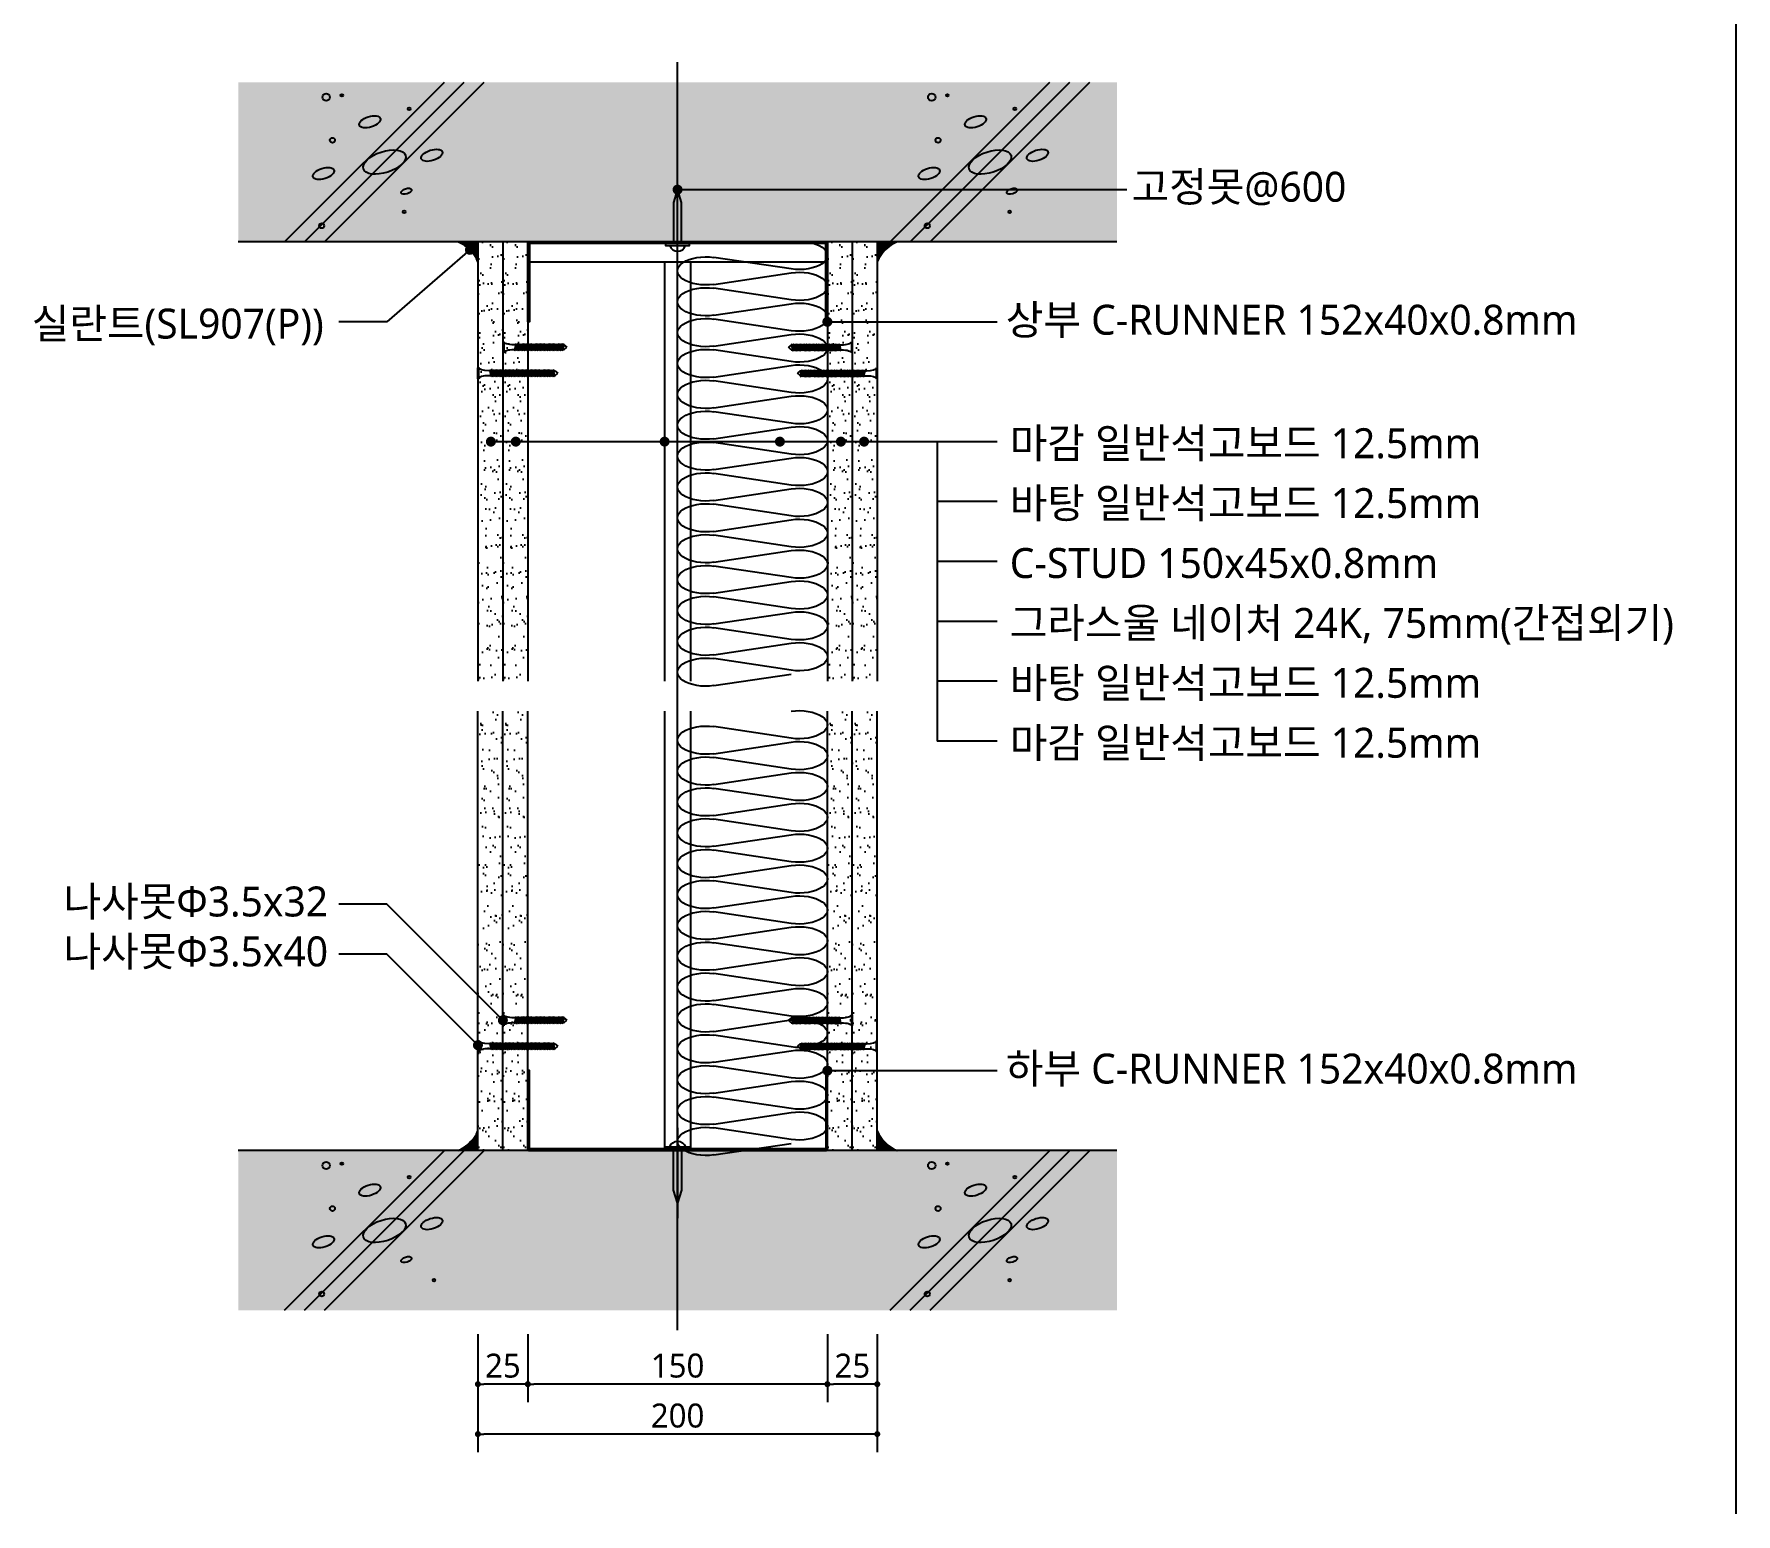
# Model space of a CAD drawing. Header units: millimetres. Extents: x 100 to 12387, y 55 to 2825.
# Drawn here: x 1910 to 2763, y 55 to 796 of the extents above; entities that cross this region are included whole.
import ezdxf
from ezdxf.enums import TextEntityAlignment as Align

# ---------------------------------------------------------------- set-up
doc = ezdxf.new("R2010")
doc.units = ezdxf.units.MM
doc.header["$LTSCALE"] = 1000
doc.linetypes.add('CCEN', pattern=[35, 30, -2, 1, -2])
doc.linetypes.add('HID', pattern=[2.3, 1.5, -0.8])
doc.layers.get('DEFPOINTS').update_dxf_attribs({"color": 161})
for name, color, linetype in [('CEN', 1, 'CCEN'), ('DIM', 7, 'Continuous'), ('HATCH', 8, 'Continuous'), ('SEALANT', 8, 'Continuous'), ('TEXT', 7, 'Continuous'), ('경량철골', 2, 'Continuous'), ('경량철골1', 8, 'Continuous'), ('고정못', 8, 'Continuous'), ('나사못32', 8, 'Continuous'), ('나사못40', 8, 'Continuous'), ('단열재', 9, 'Continuous'), ('석고보드', 4, 'Continuous'), ('슬라브', 7, 'Continuous'), ('지시선', 1, 'Continuous')]:
    doc.layers.add(name, color=color, linetype=linetype)
doc.styles.add('맑은고딕', font='malgun_0.ttf')
doc.dimstyles.new('kcc', dxfattribs={"dimscale": 5, "dimtxt": 2, "dimasz": 2, "dimexe": 1.5, "dimexo": 2, "dimgap": 0.5, "dimtad": 1, "dimdec": 1, "dimrnd": 1.38778e-17, "dimzin": 12, "dimdsep": 46, "dimtxsty": '맑은고딕', "dimblk": 'DOT', "dimcen": 1, "dimdle": 1, "dimclrd": 1, "dimclre": 1, "dimclrt": 7, "dimazin": 0, "dimtfac": 3, "dimtdec": 1, "dimtix": 1, "dimtmove": 2, "dimatfit": 2, "dimldrblk": 'DOT', "dimfxl": 1, "dimtolj": 1, "dimtzin": 1, "dimlwd": -1, "dimlwe": -1, "dimarcsym": 0})

# ---------------------------------------------------------------- blocks, each defined once
blk = doc.blocks.new('_Dot')
at = {"color": 0, "linetype": 'ByBlock', "lineweight": -2}
blk.add_line((-0.5, 0), (-1, 0), dxfattribs=at)
at = {"color": 0, "linetype": 'ByBlock', "const_width": 0.5}
blk.add_lwpolyline([(-0.25, 0, 1), (0.25, 0, 1)], format="xyb", close=True, dxfattribs=at)
blk = doc.blocks.new('*D269')
at = {"layer": 'DEFPOINTS', "color": 0, "transparency": 16777216}
for p in [(2307.5, 157), (2332.5, 157), (2307.5, 120)]:
    blk.add_point(p, dxfattribs=at)
at = {"layer": 'DIM', "color": 1, "transparency": 16777216}
for p, q in [((2307.5, 145), (2307.5, 111)), ((2332.5, 145), (2332.5, 111)), ((2329.5, 120), (2310.5, 120))]:
    blk.add_line(p, q, dxfattribs=at)
at = {"layer": 'DIM', "color": 1, "transparency": 16777216, "xscale": 2.999999999999998, "yscale": 2.999999999999998, "zscale": 2.999999999999998, "rotation": 180}
blk.add_blockref('_Dot', (2307.5, 120), dxfattribs=at)
at = {"layer": 'DIM', "color": 1, "transparency": 16777216, "xscale": 2.999999999999998, "yscale": 2.999999999999998, "zscale": 2.999999999999998}
blk.add_blockref('_Dot', (2332.5, 120), dxfattribs=at)
at = {"layer": 'DIM', "color": 7, "transparency": 16777216, "insert": (2320, 129.2), "char_height": 12, "attachment_point": 5, "style": '맑은고딕'}
blk.add_mtext('\\A1;25', dxfattribs=at)
blk = doc.blocks.new('*D270')
at = {"layer": 'DEFPOINTS', "color": 0, "transparency": 16777216}
for p in [(2157.5, 157), (2307.5, 157), (2157.5, 120)]:
    blk.add_point(p, dxfattribs=at)
at = {"layer": 'DIM', "color": 1, "transparency": 16777216}
for p, q in [((2157.5, 145), (2157.5, 111)), ((2307.5, 145), (2307.5, 111)), ((2304.5, 120), (2160.5, 120))]:
    blk.add_line(p, q, dxfattribs=at)
at = {"layer": 'DIM', "color": 1, "transparency": 16777216, "xscale": 2.999999999999998, "yscale": 2.999999999999998, "zscale": 2.999999999999998, "rotation": 180}
blk.add_blockref('_Dot', (2157.5, 120), dxfattribs=at)
at = {"layer": 'DIM', "color": 1, "transparency": 16777216, "xscale": 2.999999999999998, "yscale": 2.999999999999998, "zscale": 2.999999999999998}
blk.add_blockref('_Dot', (2307.5, 120), dxfattribs=at)
at = {"layer": 'DIM', "color": 7, "transparency": 16777216, "insert": (2232.5, 129.23), "char_height": 12, "attachment_point": 5, "style": '맑은고딕'}
blk.add_mtext('\\A1;150', dxfattribs=at)
blk = doc.blocks.new('*D271')
at = {"layer": 'DEFPOINTS', "color": 0, "transparency": 16777216}
for p in [(2132.5, 157), (2157.5, 157), (2132.5, 120)]:
    blk.add_point(p, dxfattribs=at)
at = {"layer": 'DIM', "color": 1, "transparency": 16777216}
for p, q in [((2132.5, 145), (2132.5, 111)), ((2157.5, 145), (2157.5, 111)), ((2154.5, 120), (2135.5, 120))]:
    blk.add_line(p, q, dxfattribs=at)
at = {"layer": 'DIM', "color": 1, "transparency": 16777216, "xscale": 2.999999999999998, "yscale": 2.999999999999998, "zscale": 2.999999999999998, "rotation": 180}
blk.add_blockref('_Dot', (2132.5, 120), dxfattribs=at)
at = {"layer": 'DIM', "color": 1, "transparency": 16777216, "xscale": 2.999999999999998, "yscale": 2.999999999999998, "zscale": 2.999999999999998}
blk.add_blockref('_Dot', (2157.5, 120), dxfattribs=at)
at = {"layer": 'DIM', "color": 7, "transparency": 16777216, "insert": (2145, 129.2), "char_height": 12, "attachment_point": 5, "style": '맑은고딕'}
blk.add_mtext('\\A1;25', dxfattribs=at)
blk = doc.blocks.new('*D272')
at = {"layer": 'DEFPOINTS', "color": 0, "transparency": 16777216}
for p in [(2132.5, 157), (2332.5, 157), (2132.5, 95)]:
    blk.add_point(p, dxfattribs=at)
at = {"layer": 'DIM', "color": 1, "transparency": 16777216}
for p, q in [((2132.5, 145), (2132.5, 86)), ((2332.5, 145), (2332.5, 86)), ((2329.5, 95), (2135.5, 95))]:
    blk.add_line(p, q, dxfattribs=at)
at = {"layer": 'DIM', "color": 1, "transparency": 16777216, "xscale": 2.999999999999998, "yscale": 2.999999999999998, "zscale": 2.999999999999998, "rotation": 180}
blk.add_blockref('_Dot', (2132.5, 95), dxfattribs=at)
at = {"layer": 'DIM', "color": 1, "transparency": 16777216, "xscale": 2.999999999999998, "yscale": 2.999999999999998, "zscale": 2.999999999999998}
blk.add_blockref('_Dot', (2332.5, 95), dxfattribs=at)
at = {"layer": 'DIM', "color": 7, "transparency": 16777216, "insert": (2232.5, 104.2), "char_height": 12, "attachment_point": 5, "style": '맑은고딕'}
blk.add_mtext('\\A1;200', dxfattribs=at)
blk = doc.blocks.new('HILTI고정못')
at = {"layer": '고정못'}
blk.add_line((0, 10.57), (0, -34.6), dxfattribs=at)
blk.add_lwpolyline([(-6, 0), (6, 0), (6, 1), (-6, 1)], close=True, dxfattribs=at)
at = {"layer": '고정못', "linetype": 'HID'}
blk.add_lwpolyline([(-2, 0), (-2, -20.58), (0, -27), (2, -20.58), (2, 0)], dxfattribs=at)
at = {"layer": '고정못'}
blk.add_arc((0, -0.21), 4.08, 17.20176, 162.79824, dxfattribs=at)
blk = doc.blocks.new('kcc나사못40')
at = {"layer": '나사못40'}
for p, q in [((1.5, 38.5), (1, 38.2)), ((1, 38.2), (1.5, 37.9)), ((1.5, 37.2), (1, 36.9)), ((1, 36.9), (1.5, 36.6)), ((1.5, 35.9), (1, 35.6)), ((1, 35.6), (1.5, 35.3)), ((1.5, 34.6), (1, 34.3)), ((1, 34.3), (1.5, 34)), ((1.5, 38.5), (2.75, 40)), ((1.5, 38.5), (4, 37.9)), ((1.5, 37.9), (4, 37.3)), ((1.5, 37.9), (1.5, 37.2)), ((1.5, 37.9), (4, 37.9)), ((1.5, 37.2), (4, 36.6)), ((1.5, 36.6), (4, 36)), ((1.5, 36.6), (1.5, 35.9)), ((1.5, 36.6), (4, 36.6)), ((1.5, 35.9), (4, 35.3)), ((1.5, 35.3), (4, 34.7)), ((1.5, 35.3), (1.5, 34.6)), ((1.5, 35.3), (4, 35.3)), ((1.5, 34.6), (4, 34)), ((4, 38.6), (2.75, 40)), ((4, 38.6), (4, 37.9)), ((4, 37.9), (4.5, 37.6)), ((4.5, 37.6), (4, 37.3)), ((4, 37.3), (4, 36.6)), ((4, 36.6), (4.5, 36.3)), ((4.5, 36.3), (4, 36)), ((4, 36), (4, 35.3)), ((4, 35.3), (4.5, 35)), ((4.5, 35), (4, 34.7)), ((4, 34.7), (4, 34)), ((1.5, 33.3), (1, 33)), ((1, 33), (1.5, 32.7)), ((1.5, 32), (1, 31.7)), ((1, 31.7), (1.5, 31.4)), ((1.5, 30.7), (1, 30.4)), ((1, 30.4), (1.5, 30.1)), ((1.5, 29.4), (1, 29.1)), ((1, 29.1), (1.5, 28.8)), ((1.5, 28.1), (1, 27.8)), ((1, 27.8), (1.5, 27.5)), ((1.5, 26.8), (1, 26.5)), ((1, 26.5), (1.5, 26.2)), ((1.5, 34), (1.5, 33.3)), ((1.5, 34), (4, 33.4)), ((1.5, 34), (4, 34)), ((1.5, 33.3), (4, 32.7)), ((1.5, 32.7), (4, 32.1)), ((1.5, 32.7), (1.5, 32)), ((1.5, 32.7), (4, 32.7)), ((1.5, 32), (4, 31.4)), ((1.5, 31.4), (1.5, 30.7)), ((1.5, 31.4), (4, 30.8)), ((1.5, 31.4), (4, 31.4)), ((1.5, 30.7), (4, 30.1)), ((1.5, 30.1), (4, 29.5)), ((1.5, 30.1), (1.5, 29.4)), ((1.5, 30.1), (4, 30.1)), ((1.5, 29.4), (4, 28.8)), ((1.5, 28.8), (1.5, 28.1)), ((1.5, 28.8), (4, 28.2)), ((1.5, 28.8), (4, 28.8)), ((1.5, 28.1), (4, 27.5)), ((1.5, 27.5), (4, 26.9)), ((1.5, 27.5), (1.5, 26.8)), ((1.5, 27.5), (4, 27.5)), ((1.5, 26.8), (4, 26.2)), ((1.5, 26.2), (1.5, 25.5)), ((1.5, 26.2), (4, 25.6)), ((1.5, 26.2), (4, 26.2)), ((4, 34), (4.5, 33.7)), ((4.5, 33.7), (4, 33.4)), ((4, 33.4), (4, 32.7)), ((4, 32.7), (4.5, 32.4)), ((4.5, 32.4), (4, 32.1)), ((4, 32.1), (4, 31.4)), ((4, 31.4), (4.5, 31.1)), ((4.5, 31.1), (4, 30.8)), ((4, 30.8), (4, 30.1)), ((4, 30.1), (4.5, 29.8)), ((4.5, 29.8), (4, 29.5)), ((4, 29.5), (4, 28.8)), ((4, 28.8), (4.5, 28.5)), ((4.5, 28.5), (4, 28.2)), ((4, 28.2), (4, 27.5)), ((4, 27.5), (4.5, 27.2)), ((4.5, 27.2), (4, 26.9)), ((4, 26.9), (4, 26.2)), ((4, 26.2), (4.5, 25.9)), ((4.5, 25.9), (4, 25.6)), ((4, 25.6), (4, 24.9)), ((1.5, 25.5), (1, 25.2)), ((1, 25.2), (1.5, 24.9)), ((1.5, 24.2), (1, 23.9)), ((1, 23.9), (1.5, 23.6)), ((1.5, 22.9), (1, 22.6)), ((1, 22.6), (1.5, 22.3)), ((1.5, 21.6), (1, 21.3)), ((1, 21.3), (1.5, 21)), ((1.5, 20.3), (1, 20)), ((1, 20), (1.5, 19.7)), ((1.5, 19), (1, 18.7)), ((1, 18.7), (1.5, 18.4)), ((1.5, 17.7), (1, 17.4)), ((1, 17.4), (1.5, 17.1)), ((1.5, 25.5), (4, 24.9)), ((1.5, 24.9), (4, 24.3)), ((1.5, 24.9), (1.5, 24.2)), ((1.5, 24.9), (4, 24.9)), ((1.5, 24.2), (4, 23.6)), ((1.5, 23.6), (1.5, 22.9)), ((1.5, 23.6), (4, 23)), ((1.5, 23.6), (4, 23.6)), ((1.5, 22.9), (4, 22.3)), ((1.5, 22.3), (4, 21.7)), ((1.5, 22.3), (1.5, 21.6)), ((1.5, 22.3), (4, 22.3)), ((1.5, 21.6), (4, 21)), ((1.5, 21), (1.5, 20.3)), ((1.5, 21), (4, 20.4)), ((1.5, 21), (4, 21)), ((1.5, 20.3), (4, 19.7)), ((1.5, 19.7), (4, 19.1)), ((1.5, 19.7), (1.5, 19)), ((1.5, 19.7), (4, 19.7)), ((1.5, 19), (4, 18.4)), ((1.5, 18.4), (1.5, 17.7)), ((1.5, 18.4), (4, 17.8)), ((1.5, 18.4), (4, 18.4)), ((1.5, 17.7), (4, 17.1)), ((1.5, 17.1), (4, 16.5)), ((1.5, 17.1), (1.5, 16.4)), ((1.5, 17.1), (4, 17.1)), ((4, 24.9), (4.5, 24.6)), ((4.5, 24.6), (4, 24.3)), ((4, 24.3), (4, 23.6)), ((4, 23.6), (4.5, 23.3)), ((4.5, 23.3), (4, 23)), ((4, 23), (4, 22.3)), ((4, 22.3), (4.5, 22)), ((4.5, 22), (4, 21.7)), ((4, 21.7), (4, 21)), ((4, 21), (4.5, 20.7)), ((4.5, 20.7), (4, 20.4)), ((4, 20.4), (4, 19.7)), ((4, 19.7), (4.5, 19.4)), ((4.5, 19.4), (4, 19.1)), ((4, 19.1), (4, 18.4)), ((4, 18.4), (4.5, 18.1)), ((4.5, 18.1), (4, 17.8)), ((4, 17.8), (4, 17.1)), ((4, 17.1), (4.5, 16.8)), ((1.5, 16.4), (1, 16.1)), ((1, 16.1), (1.5, 15.8)), ((1.5, 15.1), (1, 14.8)), ((1, 14.8), (1.5, 14.5)), ((1.5, 13.8), (1, 13.5)), ((1, 13.5), (1.5, 13.2)), ((1.5, 12.5), (1, 12.2)), ((1, 12.2), (1.5, 11.9)), ((1.5, 11.2), (1, 10.9)), ((1, 10.9), (1.5, 10.6)), ((1.5, 9.9), (1, 9.6)), ((1, 9.6), (1.5, 9.3)), ((1.5, 8.6), (1, 8.3)), ((1.5, 16.4), (4, 15.8)), ((1.5, 15.8), (1.5, 15.1)), ((1.5, 15.8), (4, 15.2)), ((1.5, 15.8), (4, 15.8)), ((1.5, 15.1), (4, 14.5)), ((1.5, 14.5), (4, 13.9)), ((1.5, 14.5), (1.5, 13.8)), ((1.5, 14.5), (4, 14.5)), ((1.5, 13.8), (4, 13.2)), ((1.5, 13.2), (1.5, 12.5)), ((1.5, 13.2), (4, 12.6)), ((1.5, 13.2), (4, 13.2)), ((1.5, 12.5), (4, 11.9)), ((1.5, 11.9), (4, 11.3)), ((1.5, 11.9), (1.5, 11.2)), ((1.5, 11.9), (4, 11.9)), ((1.5, 11.2), (4, 10.6)), ((1.5, 10.6), (1.5, 9.9)), ((1.5, 10.6), (4, 10)), ((1.5, 10.6), (4, 10.6)), ((1.5, 9.9), (4, 9.3)), ((1.5, 9.3), (4, 8.7)), ((1.5, 9.3), (1.5, 8.6)), ((1.5, 9.3), (4, 9.3)), ((1.5, 8.6), (4, 8)), ((4.5, 16.8), (4, 16.5)), ((4, 16.5), (4, 15.8)), ((4, 15.8), (4.5, 15.5)), ((4.5, 15.5), (4, 15.2)), ((4, 15.2), (4, 14.5)), ((4, 14.5), (4.5, 14.2)), ((4.5, 14.2), (4, 13.9)), ((4, 13.9), (4, 13.2)), ((4, 13.2), (4.5, 12.9)), ((4.5, 12.9), (4, 12.6)), ((4, 12.6), (4, 11.9)), ((4, 11.9), (4.5, 11.6)), ((4.5, 11.6), (4, 11.3)), ((4, 11.3), (4, 10.6)), ((4, 10.6), (4.5, 10.3)), ((4.5, 10.3), (4, 10)), ((4, 10), (4, 9.3)), ((4, 9.3), (4.5, 9)), ((4.5, 9), (4, 8.7)), ((4, 8.7), (4, 8)), ((0, 0.4), (5.5, 0.4)), ((0, 0), (0, 0.4)), ((1, 8.3), (1.5, 8)), ((1.5, 7.3), (1, 7)), ((1, 7), (1.5, 6.7)), ((1.5, 8), (1.5, 7.3)), ((1.5, 8), (4, 7.4)), ((1.5, 8), (4, 8)), ((1.5, 7.3), (4, 6.7)), ((1.5, 6.7), (4, 6.1)), ((1.5, 6.7), (4, 6.7)), ((1.5, 6.7), (1.5, 5.4)), ((4, 8), (4.5, 7.7)), ((4.5, 7.7), (4, 7.4)), ((4, 7.4), (4, 6.7)), ((4, 6.7), (4.5, 6.4)), ((4.5, 6.4), (4, 6.1)), ((4, 6.1), (4, 5.4)), ((5.5, 0), (5.5, 0.4)), ((0, 0), (5.5, 0))]:
    blk.add_line(p, q, dxfattribs=at)
at = {"layer": '나사못40', "extrusion": (0, 0, -1)}
blk.add_ellipse((0, 5.4), major_axis=(0, -5), ratio=0.3, start_param=4.712389, end_param=6.283185, dxfattribs=at)
at = {"layer": '나사못40'}
blk.add_ellipse((5.5, 5.4), major_axis=(0, -5), ratio=0.3, start_param=4.712389, end_param=6.283185, dxfattribs=at)
blk = doc.blocks.new('kcc나사못32')
at = {"layer": '나사못32'}
for p, q in [((1.5, 29.9), (1, 29.6)), ((1, 29.6), (1.5, 29.3)), ((1.5, 28.6), (1, 28.3)), ((1, 28.3), (1.5, 28)), ((1.5, 27.3), (1, 27)), ((1, 27), (1.5, 26.7)), ((1.5, 26), (1, 25.7)), ((1, 25.7), (1.5, 25.4)), ((1.5, 30.6), (2.75, 32)), ((1.5, 30.6), (1.5, 29.9)), ((4, 30.5), (1.5, 29.9)), ((4, 29.9), (1.5, 29.9)), ((4, 29.9), (1.5, 29.3)), ((1.5, 29.3), (1.5, 28.6)), ((4, 29.2), (1.5, 28.6)), ((4, 28.6), (1.5, 28.6)), ((4, 28.6), (1.5, 28)), ((1.5, 28), (1.5, 27.3)), ((4, 27.9), (1.5, 27.3)), ((4, 27.3), (1.5, 27.3)), ((4, 27.3), (1.5, 26.7)), ((1.5, 26.7), (1.5, 26)), ((4, 26.6), (1.5, 26)), ((4, 26), (1.5, 26)), ((4, 26), (1.5, 25.4)), ((4, 30.5), (2.75, 32)), ((4, 30.5), (4.5, 30.2)), ((4.5, 30.2), (4, 29.9)), ((4, 29.9), (4, 29.2)), ((4, 29.2), (4.5, 28.9)), ((4.5, 28.9), (4, 28.6)), ((4, 28.6), (4, 27.9)), ((4, 27.9), (4.5, 27.6)), ((4.5, 27.6), (4, 27.3)), ((4, 27.3), (4, 26.6)), ((4, 26.6), (4.5, 26.3)), ((4.5, 26.3), (4, 26)), ((4, 26), (4, 25.3)), ((1.5, 24.7), (1, 24.4)), ((1, 24.4), (1.5, 24.1)), ((1.5, 23.4), (1, 23.1)), ((1, 23.1), (1.5, 22.8)), ((1.5, 22.1), (1, 21.8)), ((1, 21.8), (1.5, 21.5)), ((1.5, 20.8), (1, 20.5)), ((1, 20.5), (1.5, 20.2)), ((1.5, 19.5), (1, 19.2)), ((1, 19.2), (1.5, 18.9)), ((1.5, 18.2), (1, 17.9)), ((1, 17.9), (1.5, 17.6)), ((1.5, 25.4), (1.5, 24.7)), ((4, 25.3), (1.5, 24.7)), ((4, 24.7), (1.5, 24.7)), ((4, 24.7), (1.5, 24.1)), ((1.5, 24.1), (1.5, 23.4)), ((4, 24), (1.5, 23.4)), ((4, 23.4), (1.5, 23.4)), ((4, 23.4), (1.5, 22.8)), ((1.5, 22.8), (1.5, 22.1)), ((4, 22.7), (1.5, 22.1)), ((4, 22.1), (1.5, 22.1)), ((4, 22.1), (1.5, 21.5)), ((1.5, 21.5), (1.5, 20.8)), ((4, 21.4), (1.5, 20.8)), ((4, 20.8), (1.5, 20.8)), ((4, 20.8), (1.5, 20.2)), ((1.5, 20.2), (1.5, 19.5)), ((4, 20.1), (1.5, 19.5)), ((4, 19.5), (1.5, 19.5)), ((4, 19.5), (1.5, 18.9)), ((1.5, 18.9), (1.5, 18.2)), ((4, 18.8), (1.5, 18.2)), ((4, 18.2), (1.5, 18.2)), ((4, 18.2), (1.5, 17.6)), ((1.5, 17.6), (1.5, 16.9)), ((4, 17.5), (1.5, 16.9)), ((4, 25.3), (4.5, 25)), ((4.5, 25), (4, 24.7)), ((4, 24.7), (4, 24)), ((4, 24), (4.5, 23.7)), ((4.5, 23.7), (4, 23.4)), ((4, 23.4), (4, 22.7)), ((4, 22.7), (4.5, 22.4)), ((4.5, 22.4), (4, 22.1)), ((4, 22.1), (4, 21.4)), ((4, 21.4), (4.5, 21.1)), ((4.5, 21.1), (4, 20.8)), ((4, 20.8), (4, 20.1)), ((4, 20.1), (4.5, 19.8)), ((4.5, 19.8), (4, 19.5)), ((4, 19.5), (4, 18.8)), ((4, 18.8), (4.5, 18.5)), ((4.5, 18.5), (4, 18.2)), ((4, 18.2), (4, 17.5)), ((4, 17.5), (4.5, 17.2)), ((4.5, 17.2), (4, 16.9)), ((1.5, 16.9), (1, 16.6)), ((1, 16.6), (1.5, 16.3)), ((1.5, 15.6), (1, 15.3)), ((1, 15.3), (1.5, 15)), ((1.5, 14.3), (1, 14)), ((1, 14), (1.5, 13.7)), ((1.5, 13), (1, 12.7)), ((1, 12.7), (1.5, 12.4)), ((1.5, 11.7), (1, 11.4)), ((1, 11.4), (1.5, 11.1)), ((1.5, 10.4), (1, 10.1)), ((1, 10.1), (1.5, 9.8)), ((1.5, 9.1), (1, 8.8)), ((1, 8.8), (1.5, 8.5)), ((4, 16.9), (1.5, 16.9)), ((4, 16.9), (1.5, 16.3)), ((1.5, 16.3), (1.5, 15.6)), ((4, 16.2), (1.5, 15.6)), ((4, 15.6), (1.5, 15.6)), ((4, 15.6), (1.5, 15)), ((1.5, 15), (1.5, 14.3)), ((4, 14.9), (1.5, 14.3)), ((4, 14.3), (1.5, 14.3)), ((4, 14.3), (1.5, 13.7)), ((1.5, 13.7), (1.5, 13)), ((4, 13.6), (1.5, 13)), ((4, 13), (1.5, 13)), ((4, 13), (1.5, 12.4)), ((1.5, 12.4), (1.5, 11.7)), ((4, 12.3), (1.5, 11.7)), ((4, 11.7), (1.5, 11.7)), ((4, 11.7), (1.5, 11.1)), ((1.5, 11.1), (1.5, 10.4)), ((4, 11), (1.5, 10.4)), ((4, 10.4), (1.5, 10.4)), ((4, 10.4), (1.5, 9.8)), ((1.5, 9.8), (1.5, 9.1)), ((4, 9.7), (1.5, 9.1)), ((4, 9.1), (1.5, 9.1)), ((4, 9.1), (1.5, 8.5)), ((4, 16.9), (4, 16.2)), ((4, 16.2), (4.5, 15.9)), ((4.5, 15.9), (4, 15.6)), ((4, 15.6), (4, 14.9)), ((4, 14.9), (4.5, 14.6)), ((4.5, 14.6), (4, 14.3)), ((4, 14.3), (4, 13.6)), ((4, 13.6), (4.5, 13.3)), ((4.5, 13.3), (4, 13)), ((4, 13), (4, 12.3)), ((4, 12.3), (4.5, 12)), ((4.5, 12), (4, 11.7)), ((4, 11.7), (4, 11)), ((4, 11), (4.5, 10.7)), ((4.5, 10.7), (4, 10.4)), ((4, 10.4), (4, 9.7)), ((4, 9.7), (4.5, 9.4)), ((4.5, 9.4), (4, 9.1)), ((4, 9.1), (4, 8.4)), ((0, 0), (0, 0.4)), ((5.5, 0.4), (0, 0.4)), ((1.5, 7.8), (1, 7.5)), ((1, 7.5), (1.5, 7.2)), ((1.5, 6.5), (1, 6.2)), ((1, 6.2), (1.5, 5.9)), ((1.5, 8.5), (1.5, 7.8)), ((4, 8.4), (1.5, 7.8)), ((4, 7.8), (1.5, 7.8)), ((4, 7.8), (1.5, 7.2)), ((1.5, 7.2), (1.5, 6.5)), ((4, 7.1), (1.5, 6.5)), ((4, 6.5), (1.5, 6.5)), ((4, 6.5), (1.5, 5.9)), ((1.5, 5.9), (1.5, 5.4)), ((4, 8.4), (4.5, 8.1)), ((4.5, 8.1), (4, 7.8)), ((4, 7.8), (4, 7.1)), ((4, 7.1), (4.5, 6.8)), ((4.5, 6.8), (4, 6.5)), ((4, 6.5), (4, 5.4)), ((5.5, 0), (5.5, 0.4)), ((5.5, 0), (0, 0))]:
    blk.add_line(p, q, dxfattribs=at)
at = {"layer": '나사못32', "extrusion": (0, 0, -1)}
blk.add_ellipse((0, 5.4), major_axis=(0, 5), ratio=0.3, start_param=1.570796, end_param=3.141593, dxfattribs=at)
at = {"layer": '나사못32'}
blk.add_ellipse((5.5, 5.4), major_axis=(0, 5), ratio=0.3, start_param=1.570796, end_param=3.141593, dxfattribs=at)
blk = doc.blocks.new('insulation2')
blk.add_lwpolyline([(0, 0.25, 1.344031), (0.35, 0.25), (0.2, 0.75, -1.344031), (0.55, 0.75), (0.4, 0.25)], format="xyb")

msp = doc.modelspace()

# ---------------------------------------------------------------- hatches: boundary and pattern name
at = {"layer": 'HATCH'}
h = msp.add_hatch(dxfattribs=at)
h.set_pattern_fill('AR-CONC', color=256, scale=0.1)
h.set_pattern_definition([(50, (2232.5, 732), (18.2185, -1.5939), [1.905, -20.955]), (355, (2232.5, 732), (-3.5243, 19.1057), [1.524, -16.764]), (100.451, (2234.018, 731.867), (14.6941, 17.5118), [1.619, -17.809]), (46.184, (2232.5, 737.08), (27.108, -4.2042), [2.8575, -31.4325]), (96.636, (2234.76, 736.73), (23.7404, 24.7426), [2.4285, -26.7136]), (351.184, (2232.5, 737.08), (23.7404, 24.7426), [2.286, -25.146]), (21, (2235.04, 735.81), (15.1614, -10.2265), [1.905, -20.955]), (326, (2235.04, 735.81), (6.1802, 18.4188), [1.524, -16.764]), (71.4514, (2236.303, 734.958), (21.3416, 8.1923), [1.619, -17.809]), (37.5, (2232.5, 732), (0.30886, 8.4555), [0, -16.5608, 0, -17.018, 0, -16.8275]), (7.5, (2232.5, 732), (6.68197, 10.01806), [0, -9.7028, 0, -16.1798, 0, -6.4135]), (327.5, (2226.836, 732), (13.55906, -0.57287), [0, -6.35, 0, -19.812, 0, -26.289]), (317.5, (2224.296, 732), (14.8129, 2.54265), [0, -8.255, 0, -13.1572, 0, -18.669])])
h.paths.add_polyline_path([(2452.5, 692), (2452.5, 772), (2012.5, 772), (2012.5, 692)])
h = msp.add_hatch(dxfattribs=at)
h.set_pattern_fill('AR-SAND', color=256, scale=0.2, style=0)
h.set_pattern_definition([(37.5, (-2412.01, -17460.71), (-0.3200063, 9.7882647), [0, -7.7216, 0, -8.636, 0, -8.255]), (7.5, (-2412.01, -17460.71), (8.990466, 14.336502), [0, -4.1656, 0, -6.9596, 0, -2.667]), (327.5, (-2418.258, -17460.71), (15.8198474, 0.0287437), [0, -2.54, 0, -9.144, 0, -11.938]), (317.5, (-2418.258, -17460.71), (15.271129, 4.458586), [0, -1.27, 0, -5.9944, 0, -6.858])])
h.paths.add_polyline_path([(2132.5, 472), (2145, 472), (2145, 692), (2132.5, 692)])
h = msp.add_hatch(dxfattribs=at)
h.set_pattern_fill('AR-SAND', color=256, scale=0.2, style=0)
h.set_pattern_definition([(37.5, (-2399.51, -17460.71), (-0.3200063, 9.7882647), [0, -7.7216, 0, -8.636, 0, -8.255]), (7.5, (-2399.51, -17460.71), (8.990466, 14.336502), [0, -4.1656, 0, -6.9596, 0, -2.667]), (327.5, (-2405.758, -17460.71), (15.8198474, 0.0287437), [0, -2.54, 0, -9.144, 0, -11.938]), (317.5, (-2405.758, -17460.71), (15.271129, 4.458586), [0, -1.27, 0, -5.9944, 0, -6.858])])
h.paths.add_polyline_path([(2145, 472), (2157.5, 472), (2157.5, 692), (2145, 692)])
h = msp.add_hatch(dxfattribs=at)
h.set_pattern_fill('AR-SAND', color=256, scale=0.2, style=0)
h.set_pattern_definition([(37.5, (-2237.01, -17460.71), (-0.3200063, 9.7882647), [0, -7.7216, 0, -8.636, 0, -8.255]), (7.5, (-2237.01, -17460.71), (8.990466, 14.336502), [0, -4.1656, 0, -6.9596, 0, -2.667]), (327.5, (-2243.258, -17460.71), (15.8198474, 0.0287437), [0, -2.54, 0, -9.144, 0, -11.938]), (317.5, (-2243.258, -17460.71), (15.271129, 4.458586), [0, -1.27, 0, -5.9944, 0, -6.858])])
h.paths.add_polyline_path([(2307.5, 472), (2320, 472), (2320, 692), (2307.5, 692)])
h = msp.add_hatch(dxfattribs=at)
h.set_pattern_fill('AR-SAND', color=256, scale=0.2, style=0)
h.set_pattern_definition([(37.5, (-2224.51, -17460.71), (-0.3200063, 9.7882647), [0, -7.7216, 0, -8.636, 0, -8.255]), (7.5, (-2224.51, -17460.71), (8.990466, 14.336502), [0, -4.1656, 0, -6.9596, 0, -2.667]), (327.5, (-2230.758, -17460.71), (15.8198474, 0.0287437), [0, -2.54, 0, -9.144, 0, -11.938]), (317.5, (-2230.758, -17460.71), (15.271129, 4.458586), [0, -1.27, 0, -5.9944, 0, -6.858])])
h.paths.add_polyline_path([(2320, 472), (2332.5, 472), (2332.5, 692), (2320, 692)])
h = msp.add_hatch(dxfattribs=at)
h.set_pattern_fill('AR-SAND', color=256, scale=0.2, style=0)
h.set_pattern_definition([(37.5, (-2412.01, -17409.551), (-0.3200063, 9.7882647), [0, -7.7216, 0, -8.636, 0, -8.255]), (7.5, (-2412.01, -17409.551), (8.990466, 14.336502), [0, -4.1656, 0, -6.9596, 0, -2.667]), (327.5, (-2418.258, -17409.551), (15.8198474, 0.0287437), [0, -2.54, 0, -9.144, 0, -11.938]), (317.5, (-2418.258, -17409.551), (15.271129, 4.458586), [0, -1.27, 0, -5.9944, 0, -6.858])])
h.paths.add_polyline_path([(2145, 457), (2132.5, 457), (2132.5, 237), (2145, 237)])
h = msp.add_hatch(dxfattribs=at)
h.set_pattern_fill('AR-SAND', color=256, scale=0.2, style=0)
h.set_pattern_definition([(37.5, (-2399.51, -17409.551), (-0.3200063, 9.7882647), [0, -7.7216, 0, -8.636, 0, -8.255]), (7.5, (-2399.51, -17409.551), (8.990466, 14.336502), [0, -4.1656, 0, -6.9596, 0, -2.667]), (327.5, (-2405.758, -17409.551), (15.8198474, 0.0287437), [0, -2.54, 0, -9.144, 0, -11.938]), (317.5, (-2405.758, -17409.551), (15.271129, 4.458586), [0, -1.27, 0, -5.9944, 0, -6.858])])
h.paths.add_polyline_path([(2157.5, 457), (2145, 457), (2145, 237), (2157.5, 237)])
h = msp.add_hatch(dxfattribs=at)
h.set_pattern_fill('AR-SAND', color=256, scale=0.2, style=0)
h.set_pattern_definition([(37.5, (-2237.01, -17409.551), (-0.3200063, 9.7882647), [0, -7.7216, 0, -8.636, 0, -8.255]), (7.5, (-2237.01, -17409.551), (8.990466, 14.336502), [0, -4.1656, 0, -6.9596, 0, -2.667]), (327.5, (-2243.258, -17409.551), (15.8198474, 0.0287437), [0, -2.54, 0, -9.144, 0, -11.938]), (317.5, (-2243.258, -17409.551), (15.271129, 4.458586), [0, -1.27, 0, -5.9944, 0, -6.858])])
h.paths.add_polyline_path([(2320, 457), (2307.5, 457), (2307.5, 237), (2320, 237)])
h = msp.add_hatch(dxfattribs=at)
h.set_pattern_fill('AR-SAND', color=256, scale=0.2, style=0)
h.set_pattern_definition([(37.5, (-2224.51, -17409.551), (-0.3200063, 9.7882647), [0, -7.7216, 0, -8.636, 0, -8.255]), (7.5, (-2224.51, -17409.551), (8.990466, 14.336502), [0, -4.1656, 0, -6.9596, 0, -2.667]), (327.5, (-2230.758, -17409.551), (15.8198474, 0.0287437), [0, -2.54, 0, -9.144, 0, -11.938]), (317.5, (-2230.758, -17409.551), (15.271129, 4.458586), [0, -1.27, 0, -5.9944, 0, -6.858])])
h.paths.add_polyline_path([(2332.5, 457), (2320, 457), (2320, 237), (2332.5, 237)])
h = msp.add_hatch(dxfattribs=at)
h.set_pattern_fill('AR-CONC', color=256, scale=0.1)
h.set_pattern_definition([(50, (2232.5, 197), (18.2185, -1.5939), [1.905, -20.955]), (355, (2232.5, 197), (-3.5243, 19.1057), [1.524, -16.764]), (100.451, (2234.018, 196.867), (14.6941, 17.5118), [1.619, -17.809]), (46.184, (2232.5, 202.08), (27.108, -4.2042), [2.8575, -31.4325]), (96.636, (2234.76, 201.73), (23.7404, 24.7426), [2.4285, -26.7136]), (351.184, (2232.5, 202.08), (23.7404, 24.7426), [2.286, -25.146]), (21, (2235.04, 200.81), (15.1614, -10.2265), [1.905, -20.955]), (326, (2235.04, 200.81), (6.1802, 18.4188), [1.524, -16.764]), (71.4514, (2236.303, 199.958), (21.3416, 8.1923), [1.619, -17.809]), (37.5, (2232.5, 197), (0.30886, 8.4555), [0, -16.5608, 0, -17.018, 0, -16.8275]), (7.5, (2232.5, 197), (6.68197, 10.01806), [0, -9.7028, 0, -16.1798, 0, -6.4135]), (327.5, (2226.836, 197), (13.55906, -0.57287), [0, -6.35, 0, -19.812, 0, -26.289]), (317.5, (2224.296, 197), (14.8129, 2.54265), [0, -8.255, 0, -13.1572, 0, -18.669])])
h.paths.add_polyline_path([(2012.5, 237), (2012.5, 157), (2452.5, 157), (2452.5, 237)])
at = {"layer": 'SEALANT'}
h = msp.add_hatch(dxfattribs=at)
h.set_pattern_fill('ANSI31', color=256, scale=0.1, style=0)
h.set_pattern_definition([(45, (-2764.4355, -17460.71016), (-0.224506403, 0.224506403), [])])
h.paths.add_polyline_path([(2132.5, 692), (2122.5, 692, -0.200138), (2132.5, 682.11)])
h = msp.add_hatch(dxfattribs=at)
h.set_pattern_fill('ANSI31', color=256, scale=0.1, style=0)
h.set_pattern_definition([(135, (7229.4355, -17460.71016), (0.224506403, 0.224506403), [])])
h.paths.add_polyline_path([(2332.5, 692), (2342.5, 692, 0.200138), (2332.5, 682.11)])
h = msp.add_hatch(dxfattribs=at)
h.set_pattern_fill('ANSI31', color=256, scale=0.1, style=0)
h.set_pattern_definition([(315, (-2764.4355, 18389.71016), (-0.224506403, -0.224506403), [])])
h.paths.add_polyline_path([(2132.5, 237), (2122.5, 237, 0.200138), (2132.5, 246.89)])
h = msp.add_hatch(dxfattribs=at)
h.set_pattern_fill('ANSI31', color=256, scale=0.1, style=0)
h.set_pattern_definition([(225, (7229.4355, 18389.71016), (0.224506403, -0.224506403), [])])
h.paths.add_polyline_path([(2332.5, 237), (2342.5, 237, -0.200138), (2332.5, 246.89)])

# ---------------------------------------------------------------- linework, layer by layer
msp.add_line((2762.5, 2825), (2762.5, 55))
at = {"layer": 'CEN', "ltscale": 0.1}
msp.add_line((2232.5, 147), (2232.5, 782), dxfattribs=at)
at = {"layer": 'HATCH'}
for centre, radius in [((2056.52, 764.51), 1.89), ((2064.33, 765.4), 0.63), ((2098.08, 758.68), 0.63), ((2359.79, 764.51), 1.89), ((2367.61, 765.4), 0.63), ((2401.36, 758.68), 0.63), ((2059.67, 742.95), 1.26), ((2362.94, 742.95), 1.26), ((2095.56, 707.08), 0.629), ((2398.84, 707.08), 0.629), ((2054.26, 700.15), 1.26), ((2357.53, 700.15), 1.26), ((2056.52, 229.51), 1.89), ((2064.33, 230.4), 0.63), ((2359.79, 229.51), 1.89), ((2367.61, 230.4), 0.63), ((2098.08, 223.68), 0.63), ((2401.36, 223.68), 0.63), ((2059.67, 207.95), 1.26), ((2362.94, 207.95), 1.26), ((2110.56, 172.08), 0.629), ((2398.84, 172.08), 0.629), ((2054.26, 165.15), 1.26), ((2357.53, 165.15), 1.26)]:
    msp.add_circle(centre, radius, dxfattribs=at)
for centre, major_axis in [((2078.42, 752.19), (-5.27, -1.71)), ((2381.7, 752.19), (-5.27, -1.71)), ((2085.69, 732), (-10.53, -3.43)), ((2109.42, 735.4), (-5.27, -1.71)), ((2388.97, 732), (-10.53, -3.43)), ((2412.7, 735.4), (-5.27, -1.71)), ((2055.17, 726.3), (-5.27, -1.71)), ((2358.45, 726.3), (-5.27, -1.71)), ((2096.66, 717.37), (-2.63, -0.86)), ((2399.93, 717.37), (-2.63, -0.86)), ((2078.42, 217.19), (-5.27, -1.71)), ((2381.7, 217.19), (-5.27, -1.71)), ((2085.69, 197), (-10.53, -3.43)), ((2109.42, 200.4), (-5.27, -1.71)), ((2388.97, 197), (-10.53, -3.43)), ((2412.7, 200.4), (-5.27, -1.71)), ((2055.17, 191.3), (-5.27, -1.71)), ((2358.45, 191.3), (-5.27, -1.71)), ((2096.66, 182.37), (-2.63, -0.86)), ((2399.93, 182.37), (-2.63, -0.86))]:
    msp.add_ellipse(centre, major_axis=major_axis, ratio=0.477073, dxfattribs=at)
at = {"layer": 'SEALANT'}
for centre, start, end in [((2115.64, 675.06), 22.6698, 67.93998), ((2349.36, 675.06), 112.06002, 157.3302), ((2115.64, 253.94), 292.06002, 337.3302), ((2349.36, 253.94), 202.6698, 247.93998)]:
    msp.add_arc(centre, 18.28, start, end, dxfattribs=at)
at = {"layer": '경량철골'}
for points in [[(2307.5, 652), (2306.7, 652), (2306.7, 690.93, 0.414214), (2306.43, 691.2), (2158.57, 691.2, 0.414214), (2158.3, 690.93), (2158.3, 652), (2157.5, 652), (2157.5, 691.2, -0.414214), (2158.3, 692), (2306.7, 692, -0.414214), (2307.5, 691.2)], [(2307.5, 277), (2306.7, 277), (2306.7, 238.07, -0.414214), (2306.43, 237.8), (2158.57, 237.8, -0.414214), (2158.3, 238.07), (2158.3, 277), (2157.5, 277), (2157.5, 237.8, 0.414214), (2158.3, 237), (2306.7, 237, 0.414214), (2307.5, 237.8)]]:
    msp.add_lwpolyline(points, format="xyb", close=True, dxfattribs=at)
at = {"layer": '경량철골1'}
for p, q in [((2158.3, 682), (2306.7, 682)), ((2226, 682), (2226, 472)), ((2239, 682), (2239, 472)), ((2226, 457), (2226, 237.8)), ((2239, 457), (2239, 237.8))]:
    msp.add_line(p, q, dxfattribs=at)
at = {"layer": '석고보드'}
for p, q in [((2132.5, 692), (2132.5, 472)), ((2145, 692), (2145, 472)), ((2157.5, 692), (2157.5, 472)), ((2307.5, 692), (2307.5, 472)), ((2320, 692), (2320, 472)), ((2332.5, 692), (2332.5, 472)), ((2132.5, 237), (2132.5, 457)), ((2145, 237), (2145, 457)), ((2157.5, 237), (2157.5, 457)), ((2307.5, 237), (2307.5, 457)), ((2320, 237), (2320, 457)), ((2332.5, 237), (2332.5, 457))]:
    msp.add_line(p, q, dxfattribs=at)
at = {"layer": '슬라브', "color": 1}
for p, q in [((2035.69, 692), (2115.69, 772)), ((2055.69, 692), (2135.69, 772)), ((2338.97, 692), (2418.97, 772)), ((2358.97, 692), (2438.97, 772)), ((2035.69, 157), (2115.69, 237)), ((2055.69, 157), (2135.69, 237)), ((2338.97, 157), (2418.97, 237)), ((2358.97, 157), (2438.97, 237))]:
    msp.add_line(p, q, dxfattribs=at)
at = {"layer": '슬라브', "color": 7}
for p, q in [((2045.69, 692), (2125.69, 772)), ((2348.97, 692), (2428.97, 772)), ((2045.69, 157), (2125.69, 237)), ((2348.97, 157), (2428.97, 237))]:
    msp.add_line(p, q, dxfattribs=at)
at = {"layer": '슬라브'}
for p, q in [((2452.5, 692), (2012.5, 692)), ((2452.5, 237), (2012.5, 237))]:
    msp.add_line(p, q, dxfattribs=at)
at = {"layer": '지시선'}
for p, q in [((2362.5, 592), (2362.5, 442)), ((2392.5, 562), (2362.5, 562)), ((2392.5, 532), (2362.5, 532)), ((2392.5, 502), (2362.5, 502)), ((2392.5, 472), (2362.5, 472)), ((2392.5, 442), (2362.5, 442))]:
    msp.add_line(p, q, dxfattribs=at)
at = {"layer": '지시선', "const_width": 2.5}
for points in [[(2150.2, 592, 1), (2152.7, 592, 1)], [(2224.75, 592, 1), (2227.25, 592, 1)], [(2282.49, 592, 1), (2284.99, 592, 1)], [(2313.04, 592, 1), (2315.54, 592, 1)], [(2324.63, 592, 1), (2327.13, 592, 1)]]:
    msp.add_lwpolyline(points, format="xyb", close=True, dxfattribs=at)

# ---------------------------------------------------------------- block references
at = {"layer": '고정못', "rotation": 180}
msp.add_blockref('HILTI고정못', (2232.5, 691.2), dxfattribs=at)
at = {"layer": '고정못', "xscale": -1}
msp.add_blockref('HILTI고정못', (2232.5, 237.8), dxfattribs=at)
at = {"layer": '나사못32', "xscale": -1, "rotation": 270}
for p in [(2145, 636.5), (2145, 299.48)]:
    msp.add_blockref('kcc나사못32', p, dxfattribs=at)
at = {"layer": '나사못32', "rotation": 90.00000000000001}
for p in [(2320, 636.5), (2320, 299.48)]:
    msp.add_blockref('kcc나사못32', p, dxfattribs=at)
at = {"layer": '나사못40', "xscale": -1, "rotation": 269.9999999997916}
for p in [(2132.5, 623.5), (2132.5, 286.48)]:
    msp.add_blockref('kcc나사못40', p, dxfattribs=at)
at = {"layer": '나사못40', "extrusion": (0, 0, -1), "xscale": -1, "zscale": -1, "rotation": 270.0000000002084}
for p in [(-2332.5, 623.5), (-2332.5, 286.48)]:
    msp.add_blockref('kcc나사못40', p, dxfattribs=at)
at = {"layer": '단열재', "xscale": -38.64342015908724, "yscale": 77.28684031817448, "zscale": 38.64342015908724, "rotation": 90, "row_count": 1, "column_count": 14, "row_spacing": 0, "column_spacing": -15.4573680636349}
for p in [(2308.64, 692), (2308.64, 457)]:
    msp.add_blockref('insulation2', p, dxfattribs=at)

# ---------------------------------------------------------------- texts
at = {"layer": 'TEXT', "style": '맑은고딕'}
for s, p in [('고정못@600', (2459.85, 712.14)), ('상부 C-RUNNER 152x40x0.8mm', (2396.85, 645.55)), ('하부 C-RUNNER 152x40x0.8mm', (2396.85, 270.55))]:
    msp.add_text(s, height=15, rotation=360, dxfattribs=at).set_placement(p)
for s, p in [('실란트(SL907(P))', (2055.3, 643.62)), ('나사못Φ3.5x32', (2057.49, 354.22)), ('나사못Φ3.5x40', (2057.49, 329.22))]:
    msp.add_text(s, height=15, rotation=360, dxfattribs=at).set_placement(p, align=Align.RIGHT)
for s, p in [('마감 일반석고보드 12.5mm', (2398.83, 583.72)), ('바탕 일반석고보드 12.5mm', (2398.83, 553.72)), ('C-STUD 150x45x0.8mm', (2398.83, 523.72)), ('그라스울 네이처 24K, 75mm(간접외기)', (2398.83, 493.72)), ('바탕 일반석고보드 12.5mm', (2398.83, 463.72)), ('마감 일반석고보드 12.5mm', (2398.83, 433.72))]:
    msp.add_text(s, height=15, dxfattribs=at).set_placement(p)

# ---------------------------------------------------------------- dimensions: what is measured, and where the dimension line sits
at = {"layer": 'DIM'}
for base, p1, p2, picture, middle in [((2132.5, 120), (2157.5, 157), (2132.5, 157), '*D271', (2145, 129.2)), ((2132.5, 95), (2332.5, 157), (2132.5, 157), '*D272', (2232.5, 104.2)), ((2157.5, 120), (2307.5, 157), (2157.5, 157), '*D270', (2232.5, 129.23)), ((2307.5, 120), (2332.5, 157), (2307.5, 157), '*D269', (2320, 129.2))]:
    dim = msp.add_linear_dim(base=base, p1=p1, p2=p2, angle=180, dimstyle='kcc', override={"dimscale": 6, "dimtxt": 2, "dimasz": 0.5, "dimgap": 0.5}, dxfattribs=at)
    dim.commit()
    dim.dimension.update_dxf_attribs({"geometry": picture, "text_midpoint": middle})

# ---------------------------------------------------------------- leaders
at = {"layer": '지시선'}
for points in [[(2232.5, 718.2), (2457.5, 718.2)], [(2128.49, 688.05), (2086.9, 652), (2062.9, 652)], [(2307.5, 652), (2392.5, 652)], [(2139.01, 592), (2392.5, 592)], [(2145, 302.23), (2086.9, 360.35), (2062.9, 360.35)], [(2132.5, 289.75), (2086.9, 335.35), (2062.9, 335.35)], [(2307.5, 277), (2392.5, 277)]]:
    msp.add_leader(points, dimstyle='kcc', override={"dimscale": 1, "dimasz": 5, "dimgap": 0.5, "dimtad": 0}, dxfattribs=at)

doc.saveas('drawing.dxf')
